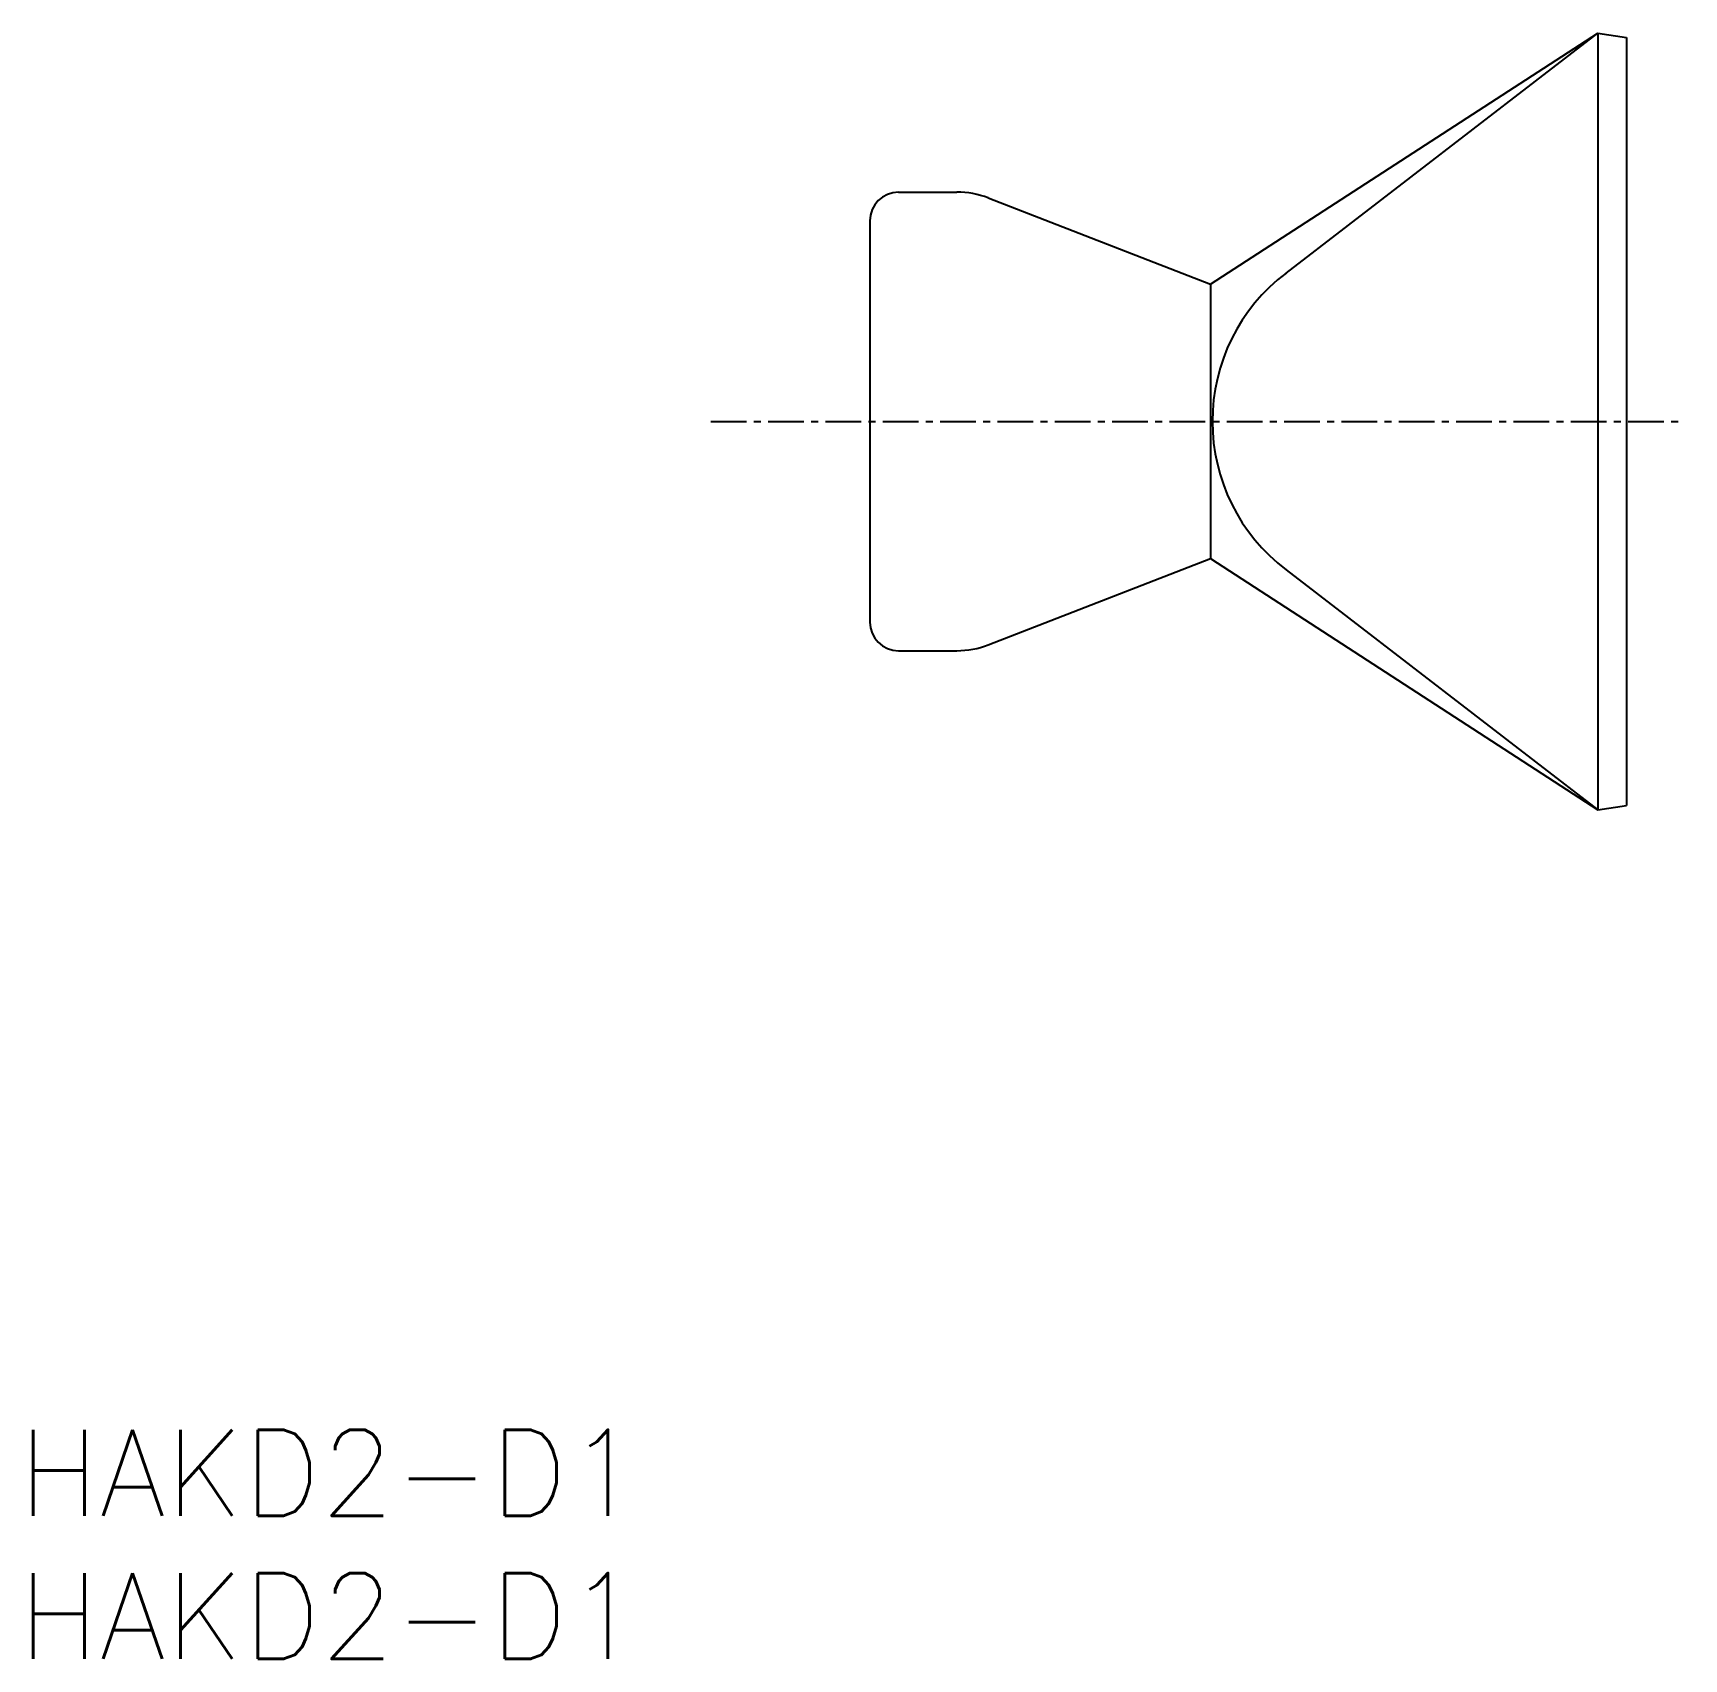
# Model space of a CAD drawing. Extents: x 0.5 to 58.1, y 0 to 56.7.
import ezdxf
from ezdxf.enums import TextEntityAlignment as Align

# ---------------------------------------------------------------- set-up
doc = ezdxf.new("R2010")
doc.units = 0
doc.linetypes.add('CENTER', pattern=[2, 1.25, -0.25, 0.25, -0.25])
doc.layers.get('0').update_dxf_attribs({"linetype": 'CONTINUOUS'})
doc.layers.add('CENTER', color=1, linetype='CENTER')
doc.styles.get("Standard").update_dxf_attribs({"font": 'txt.shx', "bigfont": '@extfont2.shx'})

msp = doc.modelspace()

# ---------------------------------------------------------------- linework, layer by layer
at = {"color": 7, "linetype": 'CONTINUOUS'}
for p, q in [((41.59, 47.968), (55.11, 56.734)), ((44.227, 48.359), (55.11, 56.734)), ((55.11, 56.734), (56.11, 56.582)), ((55.11, 56.734), (55.11, 29.63)), ((56.11, 56.582), (56.11, 29.782)), ((30.71, 51.182), (32.748, 51.182)), ((33.834, 50.979), (41.59, 47.968)), ((29.71, 50.182), (29.71, 36.182)), ((29.71, 50.182), (29.71, 36.182)), ((29.71, 50.182), (29.71, 36.182)), ((29.71, 50.182), (29.71, 36.182)), ((29.71, 50.182), (29.71, 36.182)), ((29.71, 50.182), (29.71, 36.182)), ((29.71, 50.182), (29.71, 36.182)), ((41.59, 47.968), (41.59, 38.396)), ((33.834, 35.385), (41.59, 38.396)), ((41.59, 38.396), (55.11, 29.63)), ((44.227, 38.005), (55.11, 29.63)), ((30.71, 35.182), (32.748, 35.182)), ((55.11, 29.63), (56.11, 29.782))]:
    msp.add_line(p, q, dxfattribs=at)
for centre, radius, start, end in [((30.71, 50.182), 1, 90, 180), ((32.748, 48.182), 3, 68.78325, 90), ((48.157, 43.182), 6.5, 127.20931, 232.79069), ((30.71, 36.182), 1, 180, 270), ((32.748, 38.182), 3, 270, 291.21675), ((32.748, 38.182), 3, 270, 291.21675)]:
    msp.add_arc(centre, radius, start, end, dxfattribs=at)
at = {"layer": 'CENTER', "color": 1, "linetype": 'CENTER'}
msp.add_line((24.16, 43.182), (58.11, 43.182), dxfattribs=at)

# ---------------------------------------------------------------- texts
at = {"color": 7, "linetype": 'CONTINUOUS'}
for p in [(0, 6.5), (0, 1.5)]:
    msp.add_text('HAKD2-D1', height=3, dxfattribs=at).set_placement(p, align=Align.MIDDLE_LEFT)

doc.saveas('drawing.dxf')
